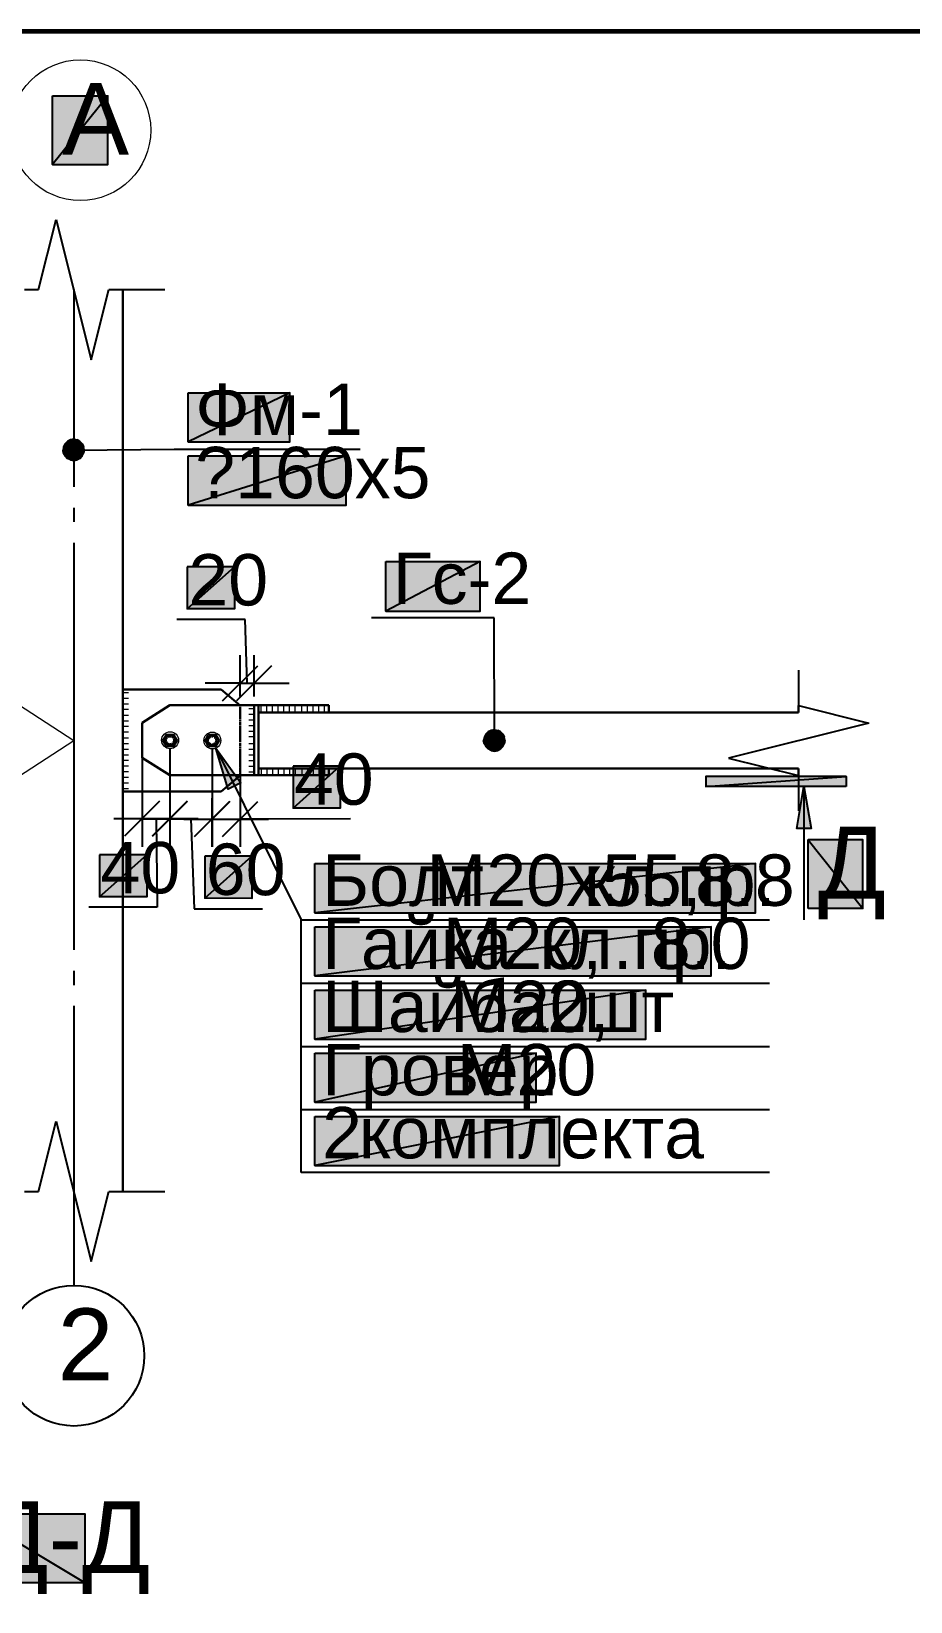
# Model space of a CAD drawing. Extents: x 8 to 21351, y 0 to 420.
# Drawn here: x 17365.8 to 17428.5, y 180.2 to 292.1 of the extents above; entities that cross this region are included whole.
import ezdxf

# ---------------------------------------------------------------- set-up
doc = ezdxf.new("R2010")
doc.units = 0
doc.styles.add('TEYPDFCAD_TEXT', font='arial.ttf')

msp = doc.modelspace()

# ---------------------------------------------------------------- hatches: boundary and pattern name
at = {"true_color": 0xffffff}
h = msp.add_hatch(color=0, dxfattribs=at)
h.paths.add_polyline_path([(17367.34, 287.46), (17371.3, 287.46), (17367.34, 282.57)])
h.paths.add_polyline_path([(17371.3, 287.46), (17367.34, 282.57), (17371.3, 282.57)])
h = msp.add_hatch(color=0, dxfattribs=at)
h.paths.add_polyline_path([(17377.01, 266.3), (17384.27, 266.3), (17377.01, 262.81)])
h.paths.add_polyline_path([(17384.27, 266.3), (17377.01, 262.81), (17384.27, 262.81)])
h = msp.add_hatch(color=7)
h.paths.add_polyline_path([(17368.63, 262.95), (17368.42, 262.85), (17368.86, 262.23)])
h.paths.add_polyline_path([(17368.42, 262.85), (17368.86, 262.23), (17368.25, 262.68)])
h.paths.add_polyline_path([(17368.86, 262.23), (17368.25, 262.68), (17368.14, 262.47)])
h = msp.add_hatch(color=7)
h.paths.add_polyline_path([(17369.29, 262.85), (17369.1, 262.95), (17368.86, 262.23)])
h.paths.add_polyline_path([(17369.1, 262.95), (17368.86, 262.23), (17368.86, 263)])
h.paths.add_polyline_path([(17368.86, 262.23), (17368.86, 263), (17368.63, 262.95)])
h = msp.add_hatch(color=7)
h.paths.add_polyline_path([(17368.14, 262.47), (17368.1, 262.23), (17368.86, 262.23)])
h.paths.add_polyline_path([(17368.1, 262.23), (17368.86, 262.23), (17368.14, 262)])
h.paths.add_polyline_path([(17368.86, 262.23), (17368.14, 262), (17368.25, 261.81)])
h = msp.add_hatch(color=7)
h.paths.add_polyline_path([(17368.25, 261.81), (17368.42, 261.64), (17368.86, 262.23)])
h.paths.add_polyline_path([(17368.42, 261.64), (17368.86, 262.23), (17368.63, 261.54)])
h.paths.add_polyline_path([(17368.86, 262.23), (17368.63, 261.54), (17368.86, 261.49)])
h = msp.add_hatch(color=7)
h.paths.add_polyline_path([(17369.61, 262.23), (17369.56, 262.47), (17368.86, 262.23)])
h.paths.add_polyline_path([(17369.56, 262.47), (17368.86, 262.23), (17369.46, 262.68)])
h.paths.add_polyline_path([(17368.86, 262.23), (17369.46, 262.68), (17369.29, 262.85)])
h = msp.add_hatch(color=7)
h.paths.add_polyline_path([(17368.86, 261.49), (17369.1, 261.54), (17368.86, 262.23)])
h.paths.add_polyline_path([(17369.1, 261.54), (17368.86, 262.23), (17369.29, 261.64)])
h.paths.add_polyline_path([(17368.86, 262.23), (17369.29, 261.64), (17369.46, 261.81)])
h = msp.add_hatch(color=7)
h.paths.add_polyline_path([(17369.46, 261.81), (17369.56, 262), (17368.86, 262.23)])
h.paths.add_polyline_path([(17369.56, 262), (17368.86, 262.23), (17369.61, 262.23)])
h = msp.add_hatch(color=0, dxfattribs=at)
h.paths.add_polyline_path([(17377.01, 261.81), (17388.27, 261.81), (17377.01, 258.3)])
h.paths.add_polyline_path([(17388.27, 261.81), (17377.01, 258.3), (17388.27, 258.3)])
h = msp.add_hatch(color=0, dxfattribs=at)
h.paths.add_polyline_path([(17391.09, 254.28), (17397.82, 254.28), (17391.09, 250.76)])
h.paths.add_polyline_path([(17397.82, 254.28), (17391.09, 250.76), (17397.82, 250.76)])
h = msp.add_hatch(color=0, dxfattribs=at)
h.paths.add_polyline_path([(17376.95, 253.92), (17376.95, 250.91), (17380.32, 253.92)])
h.paths.add_polyline_path([(17376.95, 250.91), (17380.32, 253.92), (17380.32, 250.91)])
h = msp.add_hatch(color=7)
h.paths.add_polyline_path([(17398.12, 241.77), (17398.07, 241.53), (17398.84, 241.53)])
h.paths.add_polyline_path([(17398.07, 241.53), (17398.84, 241.53), (17398.12, 241.3)])
h.paths.add_polyline_path([(17398.84, 241.53), (17398.12, 241.3), (17398.22, 241.11)])
h = msp.add_hatch(color=7)
h.paths.add_polyline_path([(17398.6, 242.25), (17398.39, 242.15), (17398.84, 241.53)])
h.paths.add_polyline_path([(17398.39, 242.15), (17398.84, 241.53), (17398.22, 241.98)])
h.paths.add_polyline_path([(17398.84, 241.53), (17398.22, 241.98), (17398.12, 241.77)])
h = msp.add_hatch(color=7)
h.paths.add_polyline_path([(17399.28, 242.15), (17399.07, 242.25), (17398.84, 241.53)])
h.paths.add_polyline_path([(17399.07, 242.25), (17398.84, 241.53), (17398.84, 242.29)])
h.paths.add_polyline_path([(17398.84, 241.53), (17398.84, 242.29), (17398.6, 242.25)])
h = msp.add_hatch(color=7)
h.paths.add_polyline_path([(17399.58, 241.53), (17399.53, 241.77), (17398.84, 241.53)])
h.paths.add_polyline_path([(17399.53, 241.77), (17398.84, 241.53), (17399.43, 241.98)])
h.paths.add_polyline_path([(17398.84, 241.53), (17399.43, 241.98), (17399.28, 242.15)])
for points in [[(17378.98, 241), (17380.76, 238.53), (17379.87, 238.08)], [(17420.89, 238.27), (17421.4, 235.27), (17420.38, 235.27)]]:
    msp.add_hatch(color=7).paths.add_polyline_path(points)
h = msp.add_hatch(color=7)
h.paths.add_polyline_path([(17398.22, 241.11), (17398.39, 240.94), (17398.84, 241.53)])
h.paths.add_polyline_path([(17398.39, 240.94), (17398.84, 241.53), (17398.6, 240.83)])
h.paths.add_polyline_path([(17398.84, 241.53), (17398.6, 240.83), (17398.84, 240.79)])
h = msp.add_hatch(color=7)
h.paths.add_polyline_path([(17398.84, 240.79), (17399.07, 240.83), (17398.84, 241.53)])
h.paths.add_polyline_path([(17399.07, 240.83), (17398.84, 241.53), (17399.28, 240.94)])
h.paths.add_polyline_path([(17398.84, 241.53), (17399.28, 240.94), (17399.43, 241.11)])
h = msp.add_hatch(color=7)
h.paths.add_polyline_path([(17399.43, 241.11), (17399.53, 241.3), (17398.84, 241.53)])
h.paths.add_polyline_path([(17399.53, 241.3), (17398.84, 241.53), (17399.58, 241.53)])
h = msp.add_hatch(color=0, dxfattribs=at)
h.paths.add_polyline_path([(17384.49, 239.71), (17384.49, 236.71), (17387.83, 239.71)])
h.paths.add_polyline_path([(17384.49, 236.71), (17387.83, 239.71), (17387.85, 236.71)])
h = msp.add_hatch(color=7)
h.paths.add_polyline_path([(17423.9, 238.27), (17413.89, 238.27), (17423.9, 238.97)])
h.paths.add_polyline_path([(17413.89, 238.27), (17423.9, 238.97), (17413.89, 238.97)])
h = msp.add_hatch(color=0, dxfattribs=at)
h.paths.add_polyline_path([(17421.19, 229.57), (17421.19, 234.46), (17425.08, 229.57)])
h.paths.add_polyline_path([(17421.19, 234.46), (17425.08, 229.57), (17425.08, 234.46)])
h = msp.add_hatch(color=0, dxfattribs=at)
h.paths.add_polyline_path([(17370.71, 233.4), (17370.71, 230.4), (17374.07, 233.4)])
h.paths.add_polyline_path([(17370.71, 230.4), (17374.07, 233.4), (17374.07, 230.4)])
h = msp.add_hatch(color=0, dxfattribs=at)
h.paths.add_polyline_path([(17378.2, 233.3), (17378.2, 230.31), (17381.56, 233.3)])
h.paths.add_polyline_path([(17378.2, 230.31), (17381.56, 233.3), (17381.56, 230.29)])
h = msp.add_hatch(color=0, dxfattribs=at)
h.paths.add_polyline_path([(17386.05, 232.77), (17417.44, 232.77), (17386.05, 229.26)])
h.paths.add_polyline_path([(17417.44, 232.77), (17386.05, 229.26), (17417.44, 229.26)])
h = msp.add_hatch(color=0, dxfattribs=at)
h.paths.add_polyline_path([(17386.05, 228.26), (17414.29, 228.26), (17386.05, 224.77)])
h.paths.add_polyline_path([(17414.29, 228.26), (17386.05, 224.77), (17414.29, 224.77)])
h = msp.add_hatch(color=0, dxfattribs=at)
h.paths.add_polyline_path([(17386.05, 223.75), (17409.63, 223.75), (17386.05, 220.26)])
h.paths.add_polyline_path([(17409.63, 223.75), (17386.05, 220.26), (17409.63, 220.26)])
h = msp.add_hatch(color=0, dxfattribs=at)
h.paths.add_polyline_path([(17386.05, 219.27), (17401.82, 219.27), (17386.05, 215.77)])
h.paths.add_polyline_path([(17401.82, 219.27), (17386.05, 215.77), (17401.82, 215.77)])
h = msp.add_hatch(color=0, dxfattribs=at)
h.paths.add_polyline_path([(17386.05, 214.76), (17403.47, 214.76), (17386.05, 211.26)])
h.paths.add_polyline_path([(17403.47, 214.76), (17386.05, 211.26), (17403.47, 211.26)])
h = msp.add_hatch(color=0, dxfattribs=at)
h.paths.add_polyline_path([(17361.52, 181.53), (17361.52, 186.41), (17369.69, 181.53)])
h.paths.add_polyline_path([(17361.52, 186.41), (17369.69, 181.53), (17369.69, 186.41)])

# ---------------------------------------------------------------- linework, layer by layer
at = {"color": 0, "lineweight": 0, "true_color": 0xffffff}
for p, q in [((17367.34, 282.57), (17371.3, 282.57)), ((17377.01, 262.81), (17384.27, 262.81)), ((17377.01, 258.3), (17388.27, 258.3)), ((17391.09, 250.76), (17397.82, 250.76)), ((17425.08, 229.57), (17425.08, 234.46)), ((17386.05, 229.26), (17417.44, 229.26)), ((17386.05, 224.77), (17414.29, 224.77)), ((17386.05, 220.26), (17409.63, 220.26)), ((17386.05, 215.77), (17401.82, 215.77)), ((17386.05, 211.26), (17403.47, 211.26)), ((17369.69, 181.53), (17369.69, 186.41))]:
    msp.add_line(p, q, dxfattribs=at)
at = {"color": 7, "lineweight": 25}
for p, q in [((17366.35, 273.66), (17367.62, 278.66)), ((17367.62, 278.66), (17370.11, 268.67)), ((17365.35, 273.66), (17366.35, 273.66)), ((17368.86, 273.66), (17368.86, 259.61)), ((17370.11, 268.67), (17371.36, 273.66)), ((17371.36, 273.66), (17372.36, 273.66)), ((17372.36, 273.66), (17375.36, 273.66)), ((17368.86, 262.23), (17376.02, 262.3)), ((17376.02, 262.3), (17389.27, 262.3)), ((17368.86, 258.11), (17368.86, 257.11)), ((17368.86, 255.61), (17368.86, 241.53)), ((17381.08, 250.17), (17376.21, 250.15)), ((17381.23, 245.62), (17381.08, 250.17)), ((17398.82, 250.27), (17390.09, 250.27)), ((17398.84, 241.53), (17398.82, 250.27)), ((17380.72, 244.67), (17380.72, 247.61)), ((17381.71, 244.67), (17381.71, 247.63)), ((17379.47, 244.37), (17381.97, 246.87)), ((17382.96, 246.87), (17380.46, 244.37)), ((17420.51, 246.55), (17420.51, 243.54)), ((17380.72, 245.62), (17378.22, 245.62)), ((17380.72, 245.62), (17381.71, 245.62)), ((17381.71, 245.62), (17384.21, 245.62)), ((17420.51, 243.54), (17420.51, 244.03)), ((17420.51, 244.03), (17425.51, 242.78)), ((17425.51, 242.78), (17415.52, 240.28)), ((17368.86, 241.53), (17368.86, 226.63)), ((17373.73, 240.92), (17373.73, 233.96)), ((17375.72, 240.92), (17375.7, 233.96)), ((17375.72, 240.92), (17375.72, 233.96)), ((17378.73, 240.92), (17378.71, 233.96)), ((17378.73, 240.92), (17378.73, 233.96)), ((17378.98, 241), (17385.06, 228.77)), ((17380.72, 240.92), (17380.72, 233.96)), ((17415.52, 240.28), (17420.51, 239.04)), ((17420.51, 239.04), (17420.51, 239.54)), ((17420.51, 239.54), (17420.51, 236.54)), ((17374.98, 237.21), (17372.48, 234.72)), ((17376.95, 237.21), (17374.45, 234.72)), ((17374.47, 234.72), (17376.97, 237.21)), ((17377.46, 234.7), (17379.96, 237.19)), ((17379.98, 237.19), (17377.48, 234.7)), ((17379.47, 234.7), (17381.97, 237.19)), ((17420.89, 238.27), (17420.89, 228.77)), ((17377.73, 235.97), (17371.72, 235.97)), ((17373.71, 235.97), (17380.7, 235.94)), ((17374.73, 235.97), (17374.81, 229.66)), ((17376.72, 235.94), (17382.73, 235.94)), ((17377.2, 235.97), (17377.44, 229.55)), ((17388.59, 235.97), (17380.72, 235.94)), ((17374.81, 229.66), (17369.94, 229.66)), ((17377.44, 229.55), (17382.31, 229.55)), ((17385.06, 228.77), (17418.44, 228.77)), ((17385.06, 210.76), (17385.06, 228.77)), ((17368.86, 225.13), (17368.86, 224.11)), ((17385.06, 224.26), (17418.44, 224.26)), ((17368.86, 222.63), (17368.86, 207.71)), ((17385.06, 219.75), (17418.44, 219.75)), ((17385.06, 215.26), (17418.44, 215.26)), ((17366.35, 209.42), (17367.62, 214.42)), ((17367.62, 214.42), (17370.11, 204.43)), ((17418.44, 210.76), (17385.06, 210.76)), ((17365.35, 209.42), (17366.35, 209.42)), ((17370.11, 204.43), (17371.36, 209.42)), ((17371.36, 209.42), (17372.36, 209.42)), ((17372.36, 209.42), (17375.36, 209.42)), ((17368.86, 207.71), (17368.86, 202.71))]:
    msp.add_line(p, q, dxfattribs=at)
at = {"color": 7, "lineweight": 30}
for p, q in [((17372.36, 209.42), (17372.36, 273.66)), ((17372.36, 245.17), (17379.36, 245.17)), ((17379.36, 245.17), (17380.72, 244.03)), ((17375.72, 244.05), (17373.73, 242.8)), ((17387.03, 244.05), (17375.72, 244.05)), ((17380.72, 244.03), (17380.72, 243.95)), ((17380.72, 243.92), (17380.72, 243.8)), ((17381.71, 244.03), (17381.71, 239.04)), ((17382.03, 244.03), (17382.03, 239.04)), ((17387.03, 243.54), (17387.03, 244.05)), ((17373.73, 242.8), (17373.73, 240.31)), ((17380.72, 243.78), (17380.72, 243.65)), ((17380.72, 243.63), (17380.72, 243.5)), ((17380.72, 243.48), (17380.72, 243.35)), ((17380.72, 243.33), (17380.72, 243.21)), ((17380.72, 243.18), (17380.72, 243.06)), ((17380.72, 243.01), (17380.72, 242.91)), ((17380.72, 242.87), (17380.72, 242.76)), ((17420.51, 243.54), (17382.03, 243.54)), ((17380.72, 242.72), (17380.72, 242.61)), ((17380.72, 242.57), (17380.72, 242.44)), ((17380.72, 242.42), (17380.72, 242.29)), ((17380.72, 242.27), (17380.72, 242.15)), ((17380.72, 242.13), (17380.72, 242)), ((17380.72, 241.98), (17380.72, 241.85)), ((17380.72, 241.83), (17380.72, 241.7)), ((17380.72, 241.68), (17380.72, 241.55)), ((17380.72, 241.53), (17380.72, 241.41)), ((17380.72, 241.36), (17380.72, 241.26)), ((17380.72, 241.22), (17380.72, 241.11)), ((17380.72, 241.07), (17380.72, 240.96)), ((17380.72, 240.92), (17380.72, 240.81)), ((17380.72, 240.77), (17380.72, 240.64)), ((17380.72, 240.62), (17380.72, 240.5)), ((17373.73, 240.31), (17375.72, 239.06)), ((17380.72, 240.47), (17380.72, 240.35)), ((17380.72, 240.33), (17380.72, 240.2)), ((17380.72, 240.18), (17380.72, 240.05)), ((17380.72, 240.03), (17380.72, 239.9)), ((17380.72, 239.88), (17380.72, 239.75)), ((17380.72, 239.73), (17380.72, 239.61)), ((17380.72, 239.56), (17380.72, 239.46)), ((17380.72, 239.42), (17380.72, 239.31)), ((17420.51, 239.54), (17382.03, 239.54)), ((17387.03, 239.06), (17387.03, 239.54)), ((17375.72, 239.06), (17387.03, 239.06)), ((17379.36, 237.91), (17380.72, 239.04)), ((17380.72, 239.27), (17380.72, 239.16)), ((17380.72, 239.12), (17380.72, 239.04)), ((17372.36, 237.91), (17379.36, 237.91))]:
    msp.add_line(p, q, dxfattribs=at)
at = {"color": 7, "lineweight": 9}
for p, q in [((17330.3, 266.66), (17368.86, 241.53)), ((17375.43, 241.62), (17375.45, 241.68)), ((17375.43, 241.62), (17375.45, 241.68)), ((17375.43, 241.62), (17375.45, 241.68)), ((17375.47, 241.72), (17375.51, 241.77)), ((17375.47, 241.72), (17375.51, 241.77)), ((17375.47, 241.72), (17375.51, 241.77)), ((17375.49, 241.66), (17375.51, 241.7)), ((17375.49, 241.66), (17375.51, 241.7)), ((17375.49, 241.66), (17375.51, 241.7)), ((17375.51, 241.77), (17375.55, 241.79)), ((17375.51, 241.77), (17375.55, 241.79)), ((17375.51, 241.77), (17375.55, 241.79)), ((17375.51, 241.7), (17375.55, 241.72)), ((17375.51, 241.7), (17375.55, 241.72)), ((17375.51, 241.7), (17375.55, 241.72)), ((17375.6, 241.81), (17375.62, 241.83)), ((17375.6, 241.81), (17375.62, 241.83)), ((17375.6, 241.81), (17375.62, 241.83)), ((17375.6, 241.77), (17375.64, 241.79)), ((17375.6, 241.77), (17375.64, 241.79)), ((17375.6, 241.77), (17375.64, 241.79)), ((17375.62, 241.83), (17375.66, 241.85)), ((17375.62, 241.83), (17375.66, 241.85)), ((17375.62, 241.83), (17375.66, 241.85)), ((17375.64, 241.79), (17375.68, 241.79)), ((17375.64, 241.79), (17375.68, 241.79)), ((17375.64, 241.79), (17375.68, 241.79)), ((17375.66, 241.85), (17375.68, 241.85)), ((17375.66, 241.85), (17375.68, 241.85)), ((17375.66, 241.85), (17375.68, 241.85)), ((17375.72, 241.85), (17375.79, 241.85)), ((17375.72, 241.85), (17375.79, 241.85)), ((17375.72, 241.85), (17375.79, 241.85)), ((17375.72, 241.81), (17375.76, 241.79)), ((17375.72, 241.81), (17375.76, 241.79)), ((17375.72, 241.81), (17375.76, 241.79)), ((17375.76, 241.79), (17375.81, 241.79)), ((17375.76, 241.79), (17375.81, 241.79)), ((17375.76, 241.79), (17375.81, 241.79)), ((17375.79, 241.85), (17375.81, 241.83)), ((17375.79, 241.85), (17375.81, 241.83)), ((17375.79, 241.85), (17375.81, 241.83)), ((17375.85, 241.77), (17375.89, 241.72)), ((17375.85, 241.77), (17375.89, 241.72)), ((17375.85, 241.77), (17375.89, 241.72)), ((17375.87, 241.81), (17375.89, 241.81)), ((17375.87, 241.81), (17375.89, 241.81)), ((17375.87, 241.81), (17375.89, 241.81)), ((17375.89, 241.81), (17375.93, 241.77)), ((17375.89, 241.81), (17375.93, 241.77)), ((17375.89, 241.81), (17375.93, 241.77)), ((17375.89, 241.72), (17375.93, 241.7)), ((17375.89, 241.72), (17375.93, 241.7)), ((17375.89, 241.72), (17375.93, 241.7)), ((17375.93, 241.77), (17375.93, 241.74)), ((17375.93, 241.77), (17375.93, 241.74)), ((17375.93, 241.77), (17375.93, 241.74)), ((17375.96, 241.66), (17375.98, 241.62)), ((17375.96, 241.66), (17375.98, 241.62)), ((17375.96, 241.66), (17375.98, 241.62)), ((17375.98, 241.72), (17376, 241.68)), ((17375.98, 241.72), (17376, 241.68)), ((17375.98, 241.72), (17376, 241.68)), ((17376, 241.68), (17376.02, 241.64)), ((17376, 241.68), (17376.02, 241.64)), ((17376, 241.68), (17376.02, 241.64)), ((17378.43, 241.62), (17378.45, 241.66)), ((17378.43, 241.62), (17378.45, 241.66)), ((17378.43, 241.62), (17378.45, 241.66)), ((17378.47, 241.7), (17378.52, 241.77)), ((17378.47, 241.7), (17378.52, 241.77)), ((17378.47, 241.7), (17378.52, 241.77)), ((17378.5, 241.64), (17378.52, 241.68)), ((17378.5, 241.64), (17378.52, 241.68)), ((17378.5, 241.64), (17378.52, 241.68)), ((17378.52, 241.77), (17378.54, 241.79)), ((17378.52, 241.77), (17378.54, 241.79)), ((17378.52, 241.77), (17378.54, 241.79)), ((17378.52, 241.68), (17378.56, 241.72)), ((17378.52, 241.68), (17378.56, 241.72)), ((17378.52, 241.68), (17378.56, 241.72)), ((17378.58, 241.81), (17378.6, 241.81)), ((17378.58, 241.81), (17378.6, 241.81)), ((17378.58, 241.81), (17378.6, 241.81)), ((17378.58, 241.74), (17378.62, 241.77)), ((17378.58, 241.74), (17378.62, 241.77)), ((17378.58, 241.74), (17378.62, 241.77)), ((17378.6, 241.81), (17378.66, 241.83)), ((17378.6, 241.81), (17378.66, 241.83)), ((17378.6, 241.81), (17378.66, 241.83)), ((17378.62, 241.77), (17378.66, 241.79)), ((17378.62, 241.77), (17378.66, 241.79)), ((17378.62, 241.77), (17378.66, 241.79)), ((17378.66, 241.83), (17378.69, 241.83)), ((17378.66, 241.83), (17378.69, 241.83)), ((17378.66, 241.83), (17378.69, 241.83)), ((17378.66, 241.79), (17378.69, 241.79)), ((17378.66, 241.79), (17378.69, 241.79)), ((17378.66, 241.79), (17378.69, 241.79)), ((17378.73, 241.83), (17378.77, 241.83)), ((17378.73, 241.83), (17378.77, 241.83)), ((17378.73, 241.83), (17378.77, 241.83)), ((17378.73, 241.79), (17378.77, 241.79)), ((17378.73, 241.79), (17378.77, 241.79)), ((17378.73, 241.79), (17378.77, 241.79)), ((17378.77, 241.83), (17378.81, 241.83)), ((17378.77, 241.83), (17378.81, 241.83)), ((17378.77, 241.83), (17378.81, 241.83)), ((17378.77, 241.79), (17378.81, 241.77)), ((17378.77, 241.79), (17378.81, 241.77)), ((17378.77, 241.79), (17378.81, 241.77)), ((17378.86, 241.81), (17378.88, 241.79)), ((17378.86, 241.81), (17378.88, 241.79)), ((17378.86, 241.81), (17378.88, 241.79)), ((17378.86, 241.74), (17378.9, 241.72)), ((17378.86, 241.74), (17378.9, 241.72)), ((17378.86, 241.74), (17378.9, 241.72)), ((17378.88, 241.79), (17378.94, 241.77)), ((17378.88, 241.79), (17378.94, 241.77)), ((17378.88, 241.79), (17378.94, 241.77)), ((17378.9, 241.72), (17378.92, 241.68)), ((17378.9, 241.72), (17378.92, 241.68)), ((17378.9, 241.72), (17378.92, 241.68)), ((17378.94, 241.77), (17378.94, 241.74)), ((17378.94, 241.77), (17378.94, 241.74)), ((17378.94, 241.77), (17378.94, 241.74)), ((17378.96, 241.7), (17379, 241.66)), ((17378.96, 241.7), (17379, 241.66)), ((17378.96, 241.7), (17379, 241.66)), ((17378.96, 241.64), (17378.96, 241.6)), ((17378.96, 241.64), (17378.96, 241.6)), ((17378.96, 241.64), (17378.96, 241.6)), ((17379, 241.66), (17379, 241.62)), ((17379, 241.66), (17379, 241.62)), ((17379, 241.66), (17379, 241.62)), ((17330.3, 216.43), (17368.86, 241.53)), ((17375.43, 241.58), (17375.43, 241.62)), ((17375.43, 241.58), (17375.43, 241.62)), ((17375.43, 241.58), (17375.43, 241.62)), ((17375.43, 241.51), (17375.43, 241.53)), ((17375.43, 241.51), (17375.43, 241.53)), ((17375.43, 241.51), (17375.43, 241.53)), ((17375.45, 241.45), (17375.43, 241.51)), ((17375.45, 241.45), (17375.43, 241.51)), ((17375.45, 241.45), (17375.43, 241.51)), ((17375.47, 241.55), (17375.47, 241.62)), ((17375.47, 241.55), (17375.47, 241.62)), ((17375.47, 241.55), (17375.47, 241.62)), ((17375.47, 241.51), (17375.47, 241.55)), ((17375.47, 241.51), (17375.47, 241.55)), ((17375.47, 241.51), (17375.47, 241.55)), ((17375.49, 241.34), (17375.47, 241.41)), ((17375.49, 241.34), (17375.47, 241.41)), ((17375.49, 241.34), (17375.47, 241.41)), ((17375.51, 241.43), (17375.49, 241.47)), ((17375.51, 241.43), (17375.49, 241.47)), ((17375.51, 241.43), (17375.49, 241.47)), ((17375.53, 241.32), (17375.49, 241.34)), ((17375.53, 241.32), (17375.49, 241.34)), ((17375.53, 241.32), (17375.49, 241.34)), ((17375.53, 241.38), (17375.51, 241.43)), ((17375.53, 241.38), (17375.51, 241.43)), ((17375.53, 241.38), (17375.51, 241.43)), ((17375.6, 241.28), (17375.55, 241.3)), ((17375.6, 241.28), (17375.55, 241.3)), ((17375.6, 241.28), (17375.55, 241.3)), ((17375.62, 241.32), (17375.57, 241.34)), ((17375.62, 241.32), (17375.57, 241.34)), ((17375.62, 241.32), (17375.57, 241.34)), ((17375.64, 241.26), (17375.6, 241.28)), ((17375.64, 241.26), (17375.6, 241.28)), ((17375.64, 241.26), (17375.6, 241.28)), ((17375.66, 241.3), (17375.62, 241.32)), ((17375.66, 241.3), (17375.62, 241.32)), ((17375.66, 241.3), (17375.62, 241.32)), ((17375.66, 241.26), (17375.64, 241.26)), ((17375.66, 241.26), (17375.64, 241.26)), ((17375.66, 241.26), (17375.64, 241.26)), ((17375.74, 241.3), (17375.7, 241.3)), ((17375.74, 241.3), (17375.7, 241.3)), ((17375.74, 241.3), (17375.7, 241.3)), ((17375.74, 241.26), (17375.7, 241.26)), ((17375.74, 241.26), (17375.7, 241.26)), ((17375.74, 241.26), (17375.7, 241.26)), ((17375.79, 241.3), (17375.74, 241.3)), ((17375.79, 241.3), (17375.74, 241.3)), ((17375.79, 241.3), (17375.74, 241.3)), ((17375.79, 241.26), (17375.74, 241.26)), ((17375.79, 241.26), (17375.74, 241.26)), ((17375.79, 241.26), (17375.74, 241.26)), ((17375.87, 241.34), (17375.83, 241.32)), ((17375.87, 241.34), (17375.83, 241.32)), ((17375.87, 241.34), (17375.83, 241.32)), ((17375.85, 241.28), (17375.83, 241.28)), ((17375.85, 241.28), (17375.83, 241.28)), ((17375.85, 241.28), (17375.83, 241.28)), ((17375.91, 241.32), (17375.85, 241.28)), ((17375.91, 241.32), (17375.85, 241.28)), ((17375.91, 241.32), (17375.85, 241.28)), ((17375.91, 241.38), (17375.87, 241.34)), ((17375.91, 241.38), (17375.87, 241.34)), ((17375.91, 241.38), (17375.87, 241.34)), ((17375.96, 241.47), (17375.93, 241.43)), ((17375.96, 241.47), (17375.93, 241.43)), ((17375.96, 241.47), (17375.93, 241.43)), ((17375.98, 241.51), (17375.96, 241.47)), ((17375.98, 241.51), (17375.96, 241.47)), ((17375.98, 241.51), (17375.96, 241.47)), ((17375.98, 241.41), (17375.96, 241.36)), ((17375.98, 241.41), (17375.96, 241.36)), ((17375.98, 241.41), (17375.96, 241.36)), ((17375.98, 241.62), (17375.98, 241.55)), ((17375.98, 241.62), (17375.98, 241.55)), ((17375.98, 241.62), (17375.98, 241.55)), ((17376, 241.45), (17375.98, 241.41)), ((17376, 241.45), (17375.98, 241.41)), ((17376, 241.45), (17375.98, 241.41)), ((17376.02, 241.58), (17376.02, 241.55)), ((17376.02, 241.58), (17376.02, 241.55)), ((17376.02, 241.58), (17376.02, 241.55)), ((17376.02, 241.55), (17376.02, 241.51)), ((17376.02, 241.55), (17376.02, 241.51)), ((17376.02, 241.55), (17376.02, 241.51)), ((17376.02, 241.51), (17376.02, 241.49)), ((17376.02, 241.51), (17376.02, 241.49)), ((17376.02, 241.51), (17376.02, 241.49)), ((17378.43, 241.58), (17378.43, 241.62)), ((17378.43, 241.58), (17378.43, 241.62)), ((17378.43, 241.58), (17378.43, 241.62)), ((17378.43, 241.49), (17378.43, 241.53)), ((17378.43, 241.49), (17378.43, 241.53)), ((17378.43, 241.49), (17378.43, 241.53)), ((17378.43, 241.45), (17378.43, 241.49)), ((17378.43, 241.45), (17378.43, 241.49)), ((17378.43, 241.45), (17378.43, 241.49)), ((17378.43, 241.43), (17378.43, 241.45)), ((17378.43, 241.43), (17378.43, 241.45)), ((17378.43, 241.43), (17378.43, 241.45)), ((17378.5, 241.34), (17378.45, 241.38)), ((17378.5, 241.34), (17378.45, 241.38)), ((17378.5, 241.34), (17378.45, 241.38)), ((17378.47, 241.55), (17378.47, 241.6)), ((17378.47, 241.55), (17378.47, 241.6)), ((17378.47, 241.55), (17378.47, 241.6)), ((17378.47, 241.51), (17378.47, 241.55)), ((17378.47, 241.51), (17378.47, 241.55)), ((17378.47, 241.51), (17378.47, 241.55)), ((17378.5, 241.41), (17378.47, 241.45)), ((17378.5, 241.41), (17378.47, 241.45)), ((17378.5, 241.41), (17378.47, 241.45)), ((17378.54, 241.36), (17378.5, 241.41)), ((17378.54, 241.36), (17378.5, 241.41)), ((17378.54, 241.36), (17378.5, 241.41)), ((17378.52, 241.32), (17378.5, 241.34)), ((17378.52, 241.32), (17378.5, 241.34)), ((17378.52, 241.32), (17378.5, 241.34)), ((17378.6, 241.32), (17378.56, 241.34)), ((17378.6, 241.32), (17378.56, 241.34)), ((17378.6, 241.32), (17378.56, 241.34)), ((17378.58, 241.28), (17378.56, 241.28)), ((17378.58, 241.28), (17378.56, 241.28)), ((17378.58, 241.28), (17378.56, 241.28)), ((17378.64, 241.26), (17378.58, 241.28)), ((17378.64, 241.26), (17378.58, 241.28)), ((17378.64, 241.26), (17378.58, 241.28)), ((17378.64, 241.3), (17378.6, 241.32)), ((17378.64, 241.3), (17378.6, 241.32)), ((17378.64, 241.3), (17378.6, 241.32)), ((17378.75, 241.28), (17378.71, 241.28)), ((17378.75, 241.28), (17378.71, 241.28)), ((17378.75, 241.28), (17378.71, 241.28)), ((17378.75, 241.24), (17378.71, 241.24)), ((17378.75, 241.24), (17378.71, 241.24)), ((17378.75, 241.24), (17378.71, 241.24)), ((17378.79, 241.3), (17378.75, 241.28)), ((17378.79, 241.3), (17378.75, 241.28)), ((17378.79, 241.3), (17378.75, 241.28)), ((17378.79, 241.26), (17378.75, 241.24)), ((17378.79, 241.26), (17378.75, 241.24)), ((17378.79, 241.26), (17378.75, 241.24)), ((17378.88, 241.34), (17378.83, 241.32)), ((17378.88, 241.34), (17378.83, 241.32)), ((17378.88, 241.34), (17378.83, 241.32)), ((17378.86, 241.28), (17378.83, 241.26)), ((17378.86, 241.28), (17378.83, 241.26)), ((17378.86, 241.28), (17378.83, 241.26)), ((17378.92, 241.3), (17378.86, 241.28)), ((17378.92, 241.3), (17378.86, 241.28)), ((17378.92, 241.3), (17378.86, 241.28)), ((17378.92, 241.36), (17378.88, 241.34)), ((17378.92, 241.36), (17378.88, 241.34)), ((17378.92, 241.36), (17378.88, 241.34)), ((17378.92, 241.32), (17378.92, 241.3)), ((17378.92, 241.32), (17378.92, 241.3)), ((17378.92, 241.32), (17378.92, 241.3)), ((17378.96, 241.45), (17378.94, 241.41)), ((17378.96, 241.45), (17378.94, 241.41)), ((17378.96, 241.45), (17378.94, 241.41)), ((17378.96, 241.6), (17378.98, 241.55)), ((17378.96, 241.6), (17378.98, 241.55)), ((17378.96, 241.6), (17378.98, 241.55)), ((17378.98, 241.51), (17378.96, 241.45)), ((17378.98, 241.51), (17378.96, 241.45)), ((17378.98, 241.51), (17378.96, 241.45)), ((17378.98, 241.38), (17378.96, 241.34)), ((17378.98, 241.38), (17378.96, 241.34)), ((17378.98, 241.38), (17378.96, 241.34)), ((17379, 241.43), (17378.98, 241.38)), ((17379, 241.43), (17378.98, 241.38)), ((17379, 241.43), (17378.98, 241.38)), ((17379.02, 241.58), (17379.02, 241.55)), ((17379.02, 241.58), (17379.02, 241.55)), ((17379.02, 241.58), (17379.02, 241.55)), ((17379.02, 241.55), (17379.02, 241.49)), ((17379.02, 241.55), (17379.02, 241.49)), ((17379.02, 241.55), (17379.02, 241.49)), ((17379.02, 241.49), (17379.02, 241.47)), ((17379.02, 241.49), (17379.02, 241.47)), ((17379.02, 241.49), (17379.02, 241.47))]:
    msp.add_line(p, q, dxfattribs=at)
at = {"color": 7, "lineweight": 5}
for p, q in [((17372.36, 245.17), (17372.36, 241.53)), ((17372.36, 244.96), (17372.76, 244.96)), ((17372.36, 244.56), (17372.76, 244.56)), ((17372.36, 244.16), (17372.76, 244.16)), ((17381.71, 241.53), (17381.71, 244.03)), ((17382.22, 243.54), (17382.22, 243.95)), ((17382.62, 243.54), (17382.62, 243.95)), ((17383.02, 243.54), (17383.02, 243.95)), ((17383.43, 243.54), (17383.43, 243.95)), ((17383.83, 243.54), (17383.83, 243.95)), ((17384.23, 243.54), (17384.23, 243.95)), ((17384.63, 243.54), (17384.63, 243.95)), ((17385.12, 243.54), (17385.12, 243.95)), ((17385.52, 243.54), (17385.52, 243.95)), ((17385.92, 243.54), (17385.92, 243.95)), ((17386.33, 243.54), (17386.33, 243.95)), ((17386.73, 243.54), (17386.73, 243.95)), ((17372.36, 243.76), (17372.76, 243.76)), ((17372.36, 243.35), (17372.76, 243.35)), ((17372.36, 242.95), (17372.76, 242.95)), ((17381.71, 243.8), (17381.33, 243.8)), ((17381.71, 243.4), (17381.33, 243.4)), ((17381.71, 242.99), (17381.33, 242.99)), ((17384.82, 243.54), (17382.03, 243.54)), ((17387.03, 243.54), (17384.82, 243.54)), ((17372.36, 242.55), (17372.76, 242.55)), ((17372.36, 242.15), (17372.76, 242.15)), ((17372.36, 241.74), (17372.76, 241.74)), ((17381.71, 242.59), (17381.33, 242.59)), ((17381.71, 242.19), (17381.33, 242.19)), ((17381.71, 241.79), (17381.33, 241.79)), ((17372.36, 241.53), (17372.36, 237.91)), ((17372.36, 241.32), (17372.76, 241.32)), ((17372.36, 240.92), (17372.76, 240.92)), ((17372.36, 240.52), (17372.76, 240.52)), ((17381.71, 241.3), (17381.33, 241.3)), ((17381.71, 240.9), (17381.33, 240.9)), ((17381.71, 239.04), (17381.71, 241.53)), ((17372.36, 240.14), (17372.76, 240.14)), ((17372.36, 239.73), (17372.76, 239.73)), ((17381.71, 240.5), (17381.33, 240.5)), ((17381.71, 240.09), (17381.33, 240.09)), ((17381.71, 239.69), (17381.33, 239.69)), ((17384.82, 239.54), (17382.03, 239.54)), ((17382.22, 239.54), (17382.22, 239.14)), ((17382.62, 239.54), (17382.62, 239.14)), ((17383.02, 239.54), (17383.02, 239.14)), ((17383.43, 239.54), (17383.43, 239.14)), ((17383.83, 239.54), (17383.83, 239.14)), ((17384.23, 239.54), (17384.23, 239.14)), ((17384.63, 239.54), (17384.63, 239.14)), ((17387.03, 239.54), (17384.82, 239.54)), ((17385.12, 239.54), (17385.12, 239.14)), ((17385.52, 239.54), (17385.52, 239.14)), ((17385.92, 239.54), (17385.92, 239.14)), ((17386.33, 239.54), (17386.33, 239.14)), ((17386.73, 239.54), (17386.73, 239.14)), ((17372.36, 239.33), (17372.76, 239.33)), ((17372.36, 238.93), (17372.76, 238.93)), ((17372.36, 238.53), (17372.76, 238.53)), ((17381.71, 239.29), (17381.33, 239.29)), ((17372.36, 238.12), (17372.76, 238.12))]:
    msp.add_line(p, q, dxfattribs=at)
at = {"lineweight": 60}
msp.add_lwpolyline([(17307.18, 5.08), (17702.18, 5.08), (17702.18, 292.06), (17307.18, 292.06)], close=True, dxfattribs=at)
at = {"color": 0, "true_color": 0xffffff}
for points in [[(17367.34, 287.46), (17371.3, 287.46), (17367.34, 282.57)], [(17371.3, 287.46), (17367.34, 282.57), (17371.3, 282.57)], [(17377.01, 266.3), (17384.27, 266.3), (17377.01, 262.81)], [(17384.27, 266.3), (17377.01, 262.81), (17384.27, 262.81)], [(17377.01, 261.81), (17388.27, 261.81), (17377.01, 258.3)], [(17388.27, 261.81), (17377.01, 258.3), (17388.27, 258.3)], [(17391.09, 254.28), (17397.82, 254.28), (17391.09, 250.76)], [(17397.82, 254.28), (17391.09, 250.76), (17397.82, 250.76)], [(17376.95, 253.92), (17376.95, 250.91), (17380.32, 253.92)], [(17376.95, 250.91), (17380.32, 253.92), (17380.32, 250.91)], [(17384.49, 239.71), (17384.49, 236.71), (17387.83, 239.71)], [(17384.49, 236.71), (17387.83, 239.71), (17387.85, 236.71)], [(17421.19, 229.57), (17421.19, 234.46), (17425.08, 229.57)], [(17421.19, 234.46), (17425.08, 229.57), (17425.08, 234.46)], [(17370.71, 233.4), (17370.71, 230.4), (17374.07, 233.4)], [(17370.71, 230.4), (17374.07, 233.4), (17374.07, 230.4)], [(17378.2, 233.3), (17378.2, 230.31), (17381.56, 233.3)], [(17378.2, 230.31), (17381.56, 233.3), (17381.56, 230.29)], [(17386.05, 232.77), (17417.44, 232.77), (17386.05, 229.26)], [(17417.44, 232.77), (17386.05, 229.26), (17417.44, 229.26)], [(17386.05, 228.26), (17414.29, 228.26), (17386.05, 224.77)], [(17414.29, 228.26), (17386.05, 224.77), (17414.29, 224.77)], [(17386.05, 223.75), (17409.63, 223.75), (17386.05, 220.26)], [(17409.63, 223.75), (17386.05, 220.26), (17409.63, 220.26)], [(17386.05, 219.27), (17401.82, 219.27), (17386.05, 215.77)], [(17401.82, 219.27), (17386.05, 215.77), (17401.82, 215.77)], [(17386.05, 214.76), (17403.47, 214.76), (17386.05, 211.26)], [(17403.47, 214.76), (17386.05, 211.26), (17403.47, 211.26)], [(17361.52, 181.53), (17361.52, 186.41), (17369.69, 181.53)], [(17361.52, 186.41), (17369.69, 181.53), (17369.69, 186.41)]]:
    msp.add_lwpolyline(points, close=True, dxfattribs=at)
at = {"color": 7}
for points in [[(17368.63, 262.95), (17368.42, 262.85), (17368.86, 262.23)], [(17368.86, 262.23), (17368.86, 263), (17368.63, 262.95)], [(17369.1, 262.95), (17368.86, 262.23), (17368.86, 263)], [(17369.29, 262.85), (17369.1, 262.95), (17368.86, 262.23)], [(17368.14, 262.47), (17368.1, 262.23), (17368.86, 262.23)], [(17368.1, 262.23), (17368.86, 262.23), (17368.14, 262)], [(17368.86, 262.23), (17368.25, 262.68), (17368.14, 262.47)], [(17368.86, 262.23), (17368.14, 262), (17368.25, 261.81)], [(17368.42, 262.85), (17368.86, 262.23), (17368.25, 262.68)], [(17368.25, 261.81), (17368.42, 261.64), (17368.86, 262.23)], [(17368.42, 261.64), (17368.86, 262.23), (17368.63, 261.54)], [(17368.86, 262.23), (17368.63, 261.54), (17368.86, 261.49)], [(17368.86, 262.23), (17369.46, 262.68), (17369.29, 262.85)], [(17369.56, 262.47), (17368.86, 262.23), (17369.46, 262.68)], [(17369.61, 262.23), (17369.56, 262.47), (17368.86, 262.23)], [(17368.86, 261.49), (17369.1, 261.54), (17368.86, 262.23)], [(17369.1, 261.54), (17368.86, 262.23), (17369.29, 261.64)], [(17368.86, 262.23), (17369.29, 261.64), (17369.46, 261.81)], [(17369.46, 261.81), (17369.56, 262), (17368.86, 262.23)], [(17369.56, 262), (17368.86, 262.23), (17369.61, 262.23)], [(17398.12, 241.77), (17398.07, 241.53), (17398.84, 241.53)], [(17398.84, 241.53), (17398.22, 241.98), (17398.12, 241.77)], [(17398.39, 242.15), (17398.84, 241.53), (17398.22, 241.98)], [(17398.6, 242.25), (17398.39, 242.15), (17398.84, 241.53)], [(17398.84, 241.53), (17398.84, 242.29), (17398.6, 242.25)], [(17399.07, 242.25), (17398.84, 241.53), (17398.84, 242.29)], [(17399.28, 242.15), (17399.07, 242.25), (17398.84, 241.53)], [(17398.84, 241.53), (17399.43, 241.98), (17399.28, 242.15)], [(17399.53, 241.77), (17398.84, 241.53), (17399.43, 241.98)], [(17399.58, 241.53), (17399.53, 241.77), (17398.84, 241.53)], [(17378.98, 241), (17380.76, 238.53), (17379.87, 238.08)], [(17398.07, 241.53), (17398.84, 241.53), (17398.12, 241.3)], [(17398.84, 241.53), (17398.12, 241.3), (17398.22, 241.11)], [(17398.22, 241.11), (17398.39, 240.94), (17398.84, 241.53)], [(17398.39, 240.94), (17398.84, 241.53), (17398.6, 240.83)], [(17398.84, 241.53), (17398.6, 240.83), (17398.84, 240.79)], [(17398.84, 240.79), (17399.07, 240.83), (17398.84, 241.53)], [(17399.07, 240.83), (17398.84, 241.53), (17399.28, 240.94)], [(17398.84, 241.53), (17399.28, 240.94), (17399.43, 241.11)], [(17399.43, 241.11), (17399.53, 241.3), (17398.84, 241.53)], [(17399.53, 241.3), (17398.84, 241.53), (17399.58, 241.53)], [(17423.9, 238.27), (17413.89, 238.27), (17423.9, 238.97)], [(17413.89, 238.27), (17423.9, 238.97), (17413.89, 238.97)], [(17420.89, 238.27), (17421.4, 235.27), (17420.38, 235.27)]]:
    msp.add_lwpolyline(points, close=True, dxfattribs=at)
at = {"color": 7, "lineweight": 0}
for points in [[(17375.47, 241.09), (17375.19, 241.55), (17375.47, 242), (17375.98, 242), (17376.25, 241.55), (17375.98, 241.09)], [(17375.47, 241.09), (17375.19, 241.55), (17375.47, 242), (17375.98, 242), (17376.25, 241.55), (17375.98, 241.09)], [(17375.47, 241.09), (17375.19, 241.55), (17375.47, 242), (17375.98, 242), (17376.25, 241.55), (17375.98, 241.09)], [(17378.45, 241.09), (17378.2, 241.53), (17378.45, 242), (17378.98, 242), (17379.24, 241.53), (17378.98, 241.09)], [(17378.45, 241.09), (17378.2, 241.53), (17378.45, 242), (17378.98, 242), (17379.24, 241.53), (17378.98, 241.09)], [(17378.45, 241.09), (17378.2, 241.53), (17378.45, 242), (17378.98, 242), (17379.24, 241.53), (17378.98, 241.09)]]:
    msp.add_lwpolyline(points, close=True, dxfattribs=at)
at = {"color": 7, "lineweight": 5}
msp.add_circle((17369.34, 285.02), 5.01, dxfattribs=at)
at = {"color": 7, "lineweight": 0}
for centre, radius in [((17375.73, 241.56), 0.603), ((17375.73, 241.56), 0.603), ((17375.73, 241.56), 0.603), ((17375.73, 241.56), 0.434), ((17375.73, 241.56), 0.434), ((17375.73, 241.56), 0.434), ((17375.73, 241.56), 0.328), ((17375.73, 241.56), 0.328), ((17375.73, 241.56), 0.328), ((17378.74, 241.54), 0.603), ((17378.74, 241.54), 0.603), ((17378.74, 241.54), 0.603), ((17378.74, 241.54), 0.434), ((17378.74, 241.54), 0.434), ((17378.74, 241.54), 0.434), ((17378.74, 241.54), 0.328), ((17378.74, 241.54), 0.328), ((17378.74, 241.54), 0.328)]:
    msp.add_circle(centre, radius, dxfattribs=at)
at = {"color": 7, "lineweight": 40}
for centre in [(17375.73, 241.56), (17375.73, 241.56), (17375.73, 241.56), (17378.74, 241.54), (17378.74, 241.54), (17378.74, 241.54)]:
    msp.add_circle(centre, 0.37, dxfattribs=at)
at = {"color": 7, "lineweight": 25}
msp.add_circle((17368.88, 197.71), 5.01, dxfattribs=at)

# ---------------------------------------------------------------- texts
at = {"color": 7, "style": 'TEYPDFCAD_TEXT'}
for s, height, p in [('А', 5.12, (17368.04, 283.27)), ('Фм-1', 3.658, (17377.52, 263.31)), ('\ue726160х5', 3.658, (17377.52, 258.8)), ('20', 3.658, (17377.03, 251.16)), ('Гс-2', 3.658, (17391.6, 251.27)), ('40', 3.658, (17384.55, 236.96)), ('Д', 5.12, (17421.89, 230.27)), ('40', 3.658, (17370.77, 230.65)), ('Болт', 3.658, (17386.56, 229.76)), ('М20х55,', 3.658, (17394, 229.76)), ('8.8', 3.658, (17413.13, 229.76)), ('кл.пр.', 3.658, (17405.2, 229.76)), ('Гайка', 3.658, (17386.56, 225.26)), ('М20,', 3.658, (17395.15, 225.26)), ('8.0', 3.658, (17409.98, 225.26)), ('кл.пр.', 3.658, (17402.05, 225.26)), ('Шайба', 3.658, (17386.56, 220.77)), ('М20,', 3.658, (17395.68, 220.77)), ('2', 3.66, (17402.59, 220.77)), ('шт', 3.658, (17405.21, 220.77)), ('Гровер', 3.658, (17386.56, 216.26)), ('М20', 3.658, (17396.15, 216.26)), ('2', 3.66, (17386.56, 211.77)), ('комплекта', 3.658, (17389.18, 211.77)), ('2', 5.12, (17367.72, 195.96)), ('Д-Д', 5.126, (17362.22, 182.22))]:
    msp.add_text(s, height=height, dxfattribs=at).set_placement(p)
msp.add_text('60', height=3.658, rotation=-0.3793, dxfattribs=at).set_placement((17378.26, 230.55))

doc.saveas('drawing.dxf')
